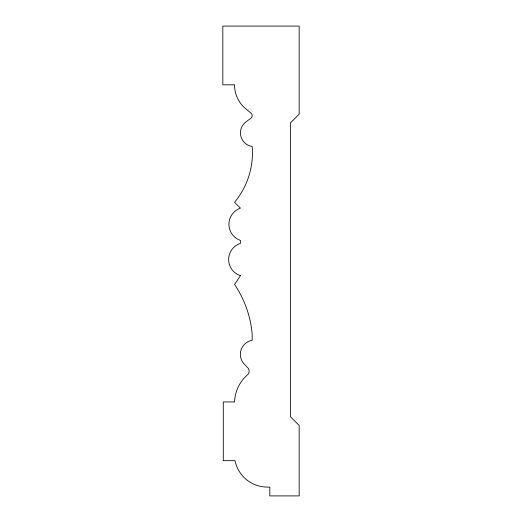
<?xml version="1.0" encoding="UTF-8"?>
<svg xmlns="http://www.w3.org/2000/svg" width="522" height="522" viewBox="0 0 522 522"><rect width="100%" height="100%" fill="white"/><g stroke="black" fill="none" stroke-linecap="round" stroke-linejoin="round"><path stroke-width="0.78" d="M240.446 275.681L234.574 284.49A105.046 105.046 0 0 1 252.191 334.406L252.191 340.279A14.257 14.257 0 0 0 245.196 365.048L248.263 368.343A5.448 5.448 0 0 1 248.57 373.674L244.12 378.098A37.453 37.453 0 0 0 234.574 401.94L223.279 401.94L223.279 460.665L235.024 460.665A32.938 32.938 0 0 0 266.892 487.091L269.809 487.091L269.809 495.9L299.171 495.9L299.171 425.43L290.363 416.621L290.363 122.996L299.171 114.188L299.171 26.1L222.829 26.1L222.829 84.825L234.574 84.825A30.537 30.537 0 0 0 245.627 108.667L250.965 113.091A3.367 3.367 0 0 1 250.782 118.422L246.175 121.717A13.742 13.742 0 0 0 252.191 146.486A77.471 77.471 0 0 1 234.574 202.275L240.446 208.147A17.089 17.089 0 0 0 240.446 240.446L240.446 243.382A16.945 16.945 0 0 0 240.446 275.681"/></g></svg>
